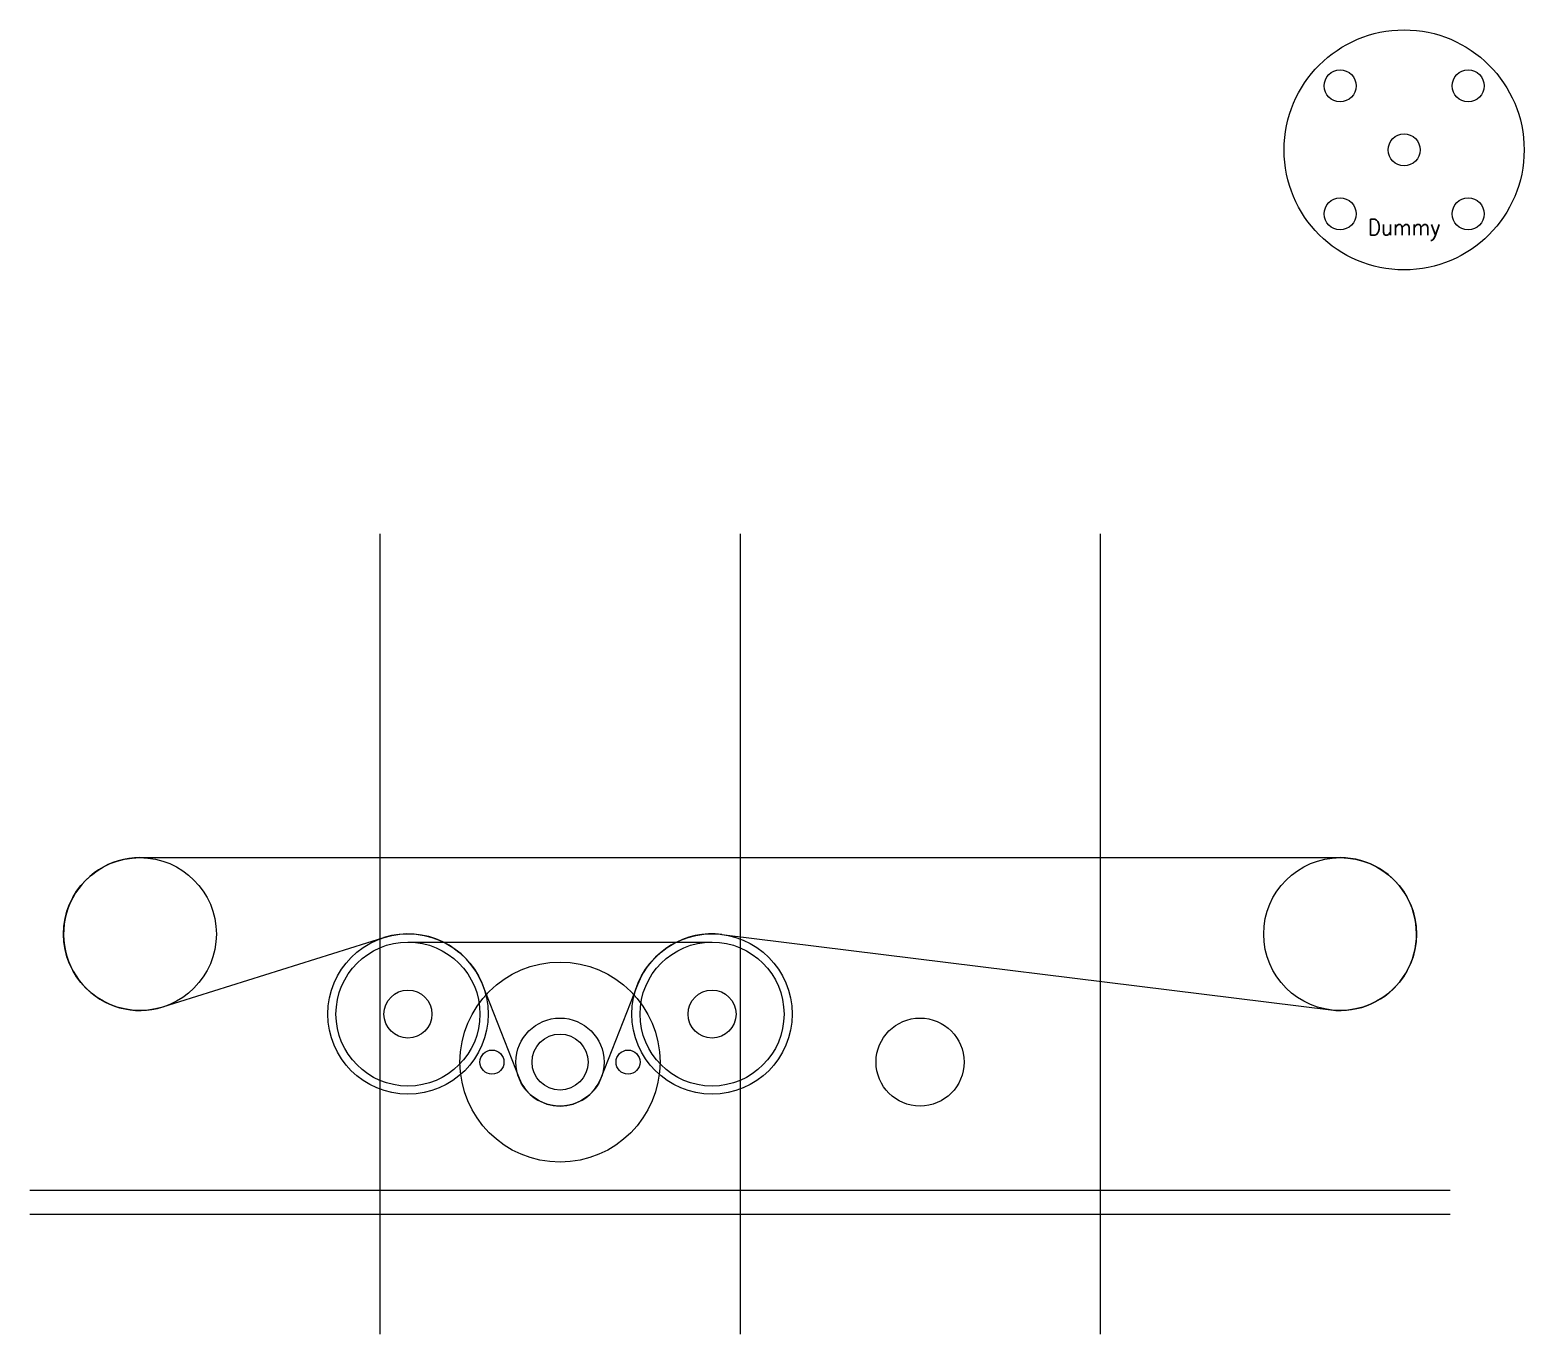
# Model space of a CAD drawing. Header units: millimetres. Extents: x -433 to 1405, y -416 to 1030.
# Drawn here: x -213.8 to -27, y -350 to -187 of the extents above; entities that cross this region are included whole.
import ezdxf

# ---------------------------------------------------------------- set-up
doc = ezdxf.new("R2010")
doc.units = ezdxf.units.MM
doc.layers.get('0').update_dxf_attribs({"lineweight": 25, "true_color": 0xffffff})
doc.layers.add('Belt', color=5, linetype='Continuous', lineweight=25, true_color=0x0000ff)
doc.layers.add('Pulley', color=4, linetype='Continuous', lineweight=25, true_color=0x00ffff)
doc.styles.add('textstyle10', font='')
doc.styles.get('textstyle10').set_extended_font_data('Standard')

msp = doc.modelspace()

# ---------------------------------------------------------------- linework, layer by layer
at = {"color": 1, "true_color": 0xff0000}
for p, q in [((-170, -250), (-170, -350)), ((-80, -250), (-80, -350))]:
    msp.add_line(p, q, dxfattribs=at)
at = {"color": 30, "true_color": 0xff7f00}
msp.add_line((-125, -250), (-125, -350), dxfattribs=at)
for p, q in [((-166.5, -301), (-128.5, -301)), ((-213.76, -332), (-36.24, -332)), ((-213.76, -335), (-36.24, -335)), ((-161, -335), (-134, -335)), ((-116, -335), (-89, -335))]:
    msp.add_line(p, q)
for centre, radius in [((-42, -202), 15), ((-50, -194), 2), ((-34, -194), 2), ((-42, -202), 2), ((-50, -210), 2), ((-34, -210), 2), ((-166.5, -310), 9), ((-128.5, -310), 9), ((-166.5, -310), 3), ((-128.5, -310), 3), ((-102.5, -316), 5.5), ((-147.5, -316), 3.5), ((-156, -316), 1.5), ((-139, -316), 1.5)]:
    msp.add_circle(centre, radius)
msp.add_circle((-147.5, -316), 12.5, dxfattribs=at)
at = {"layer": 'Belt'}
for p, q in [((-200, -290.45), (-50, -290.45)), ((-197.14, -309.11), (-169.5, -300.44)), ((-127.27, -300.06), (-51.17, -309.48)), ((-157.17, -306.36), (-152.62, -318)), ((-137.83, -306.36), (-142.38, -318))]:
    msp.add_line(p, q, dxfattribs=at)
for centre, radius, start, end in [((-200, -300), 9.55, 90, 287.4192), ((-50, -300), 9.55, 262.9419, 90), ((-166.5, -310), 10.02, 21.312, 107.4192), ((-128.5, -310), 10.02, 82.9419, 158.688), ((-147.5, -316), 5.5, 201.312, 338.688)]:
    msp.add_arc(centre, radius, start, end, dxfattribs=at)
at = {"layer": 'Pulley'}
for centre, radius in [((-200, -300), 9.55), ((-50, -300), 9.55), ((-166.5, -310), 10.02), ((-128.5, -310), 10.02), ((-147.5, -316), 5.5)]:
    msp.add_circle(centre, radius, dxfattribs=at)

# ---------------------------------------------------------------- texts
at = {"color": 5, "true_color": 0x0000ff, "insert": (-42, -212), "char_height": 1, "attachment_point": 5, "style": 'textstyle10'}
msp.add_mtext('\\H2;Dummy', dxfattribs=at)

doc.saveas('drawing.dxf')
